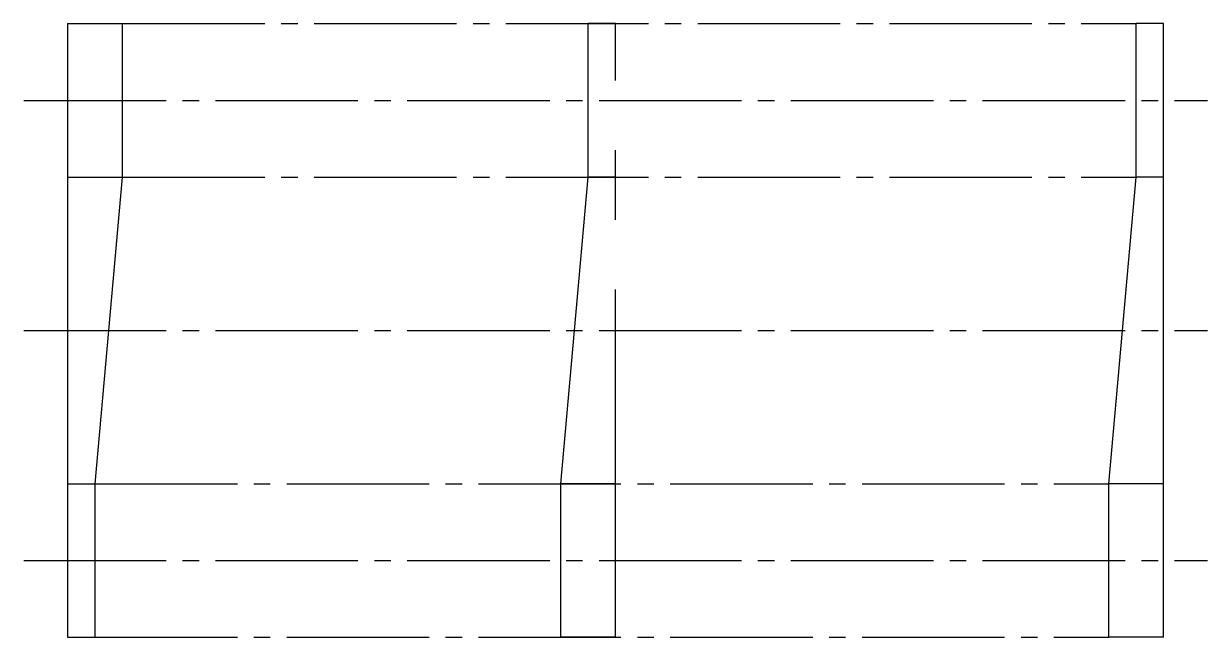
# Model space of a CAD drawing. Extents: x 5.1 to 91.6, y 5 to 64.
# Drawn here: x 64.61 to 91.61, y 50.01 to 64.01 of the extents above; entities outside this region: 2.
import ezdxf

# ---------------------------------------------------------------- set-up
doc = ezdxf.new("R2010")
doc.units = 0
doc.header["$LTSCALE"] = 0.25
doc.linetypes.add('CENTER', pattern=[17.5, 13, -1.5, 1.5, -1.5])
doc.linetypes.add('PHANTOM', pattern=[63.5, 31.75, -6.35, 6.35, -6.35, 6.35, -6.35])
doc.layers.get('0').update_dxf_attribs({"linetype": 'CONTINUOUS'})
doc.layers.add('CENTER', color=1, linetype='CENTER')

msp = doc.modelspace()

# ---------------------------------------------------------------- linework, layer by layer
for p, q in [((65.614, 64.012), (65.614, 50.012)), ((65.614, 64.012), (66.864, 64.012)), ((66.864, 64.012), (66.864, 60.512)), ((89.989, 60.512), (89.989, 64.012)), ((90.614, 64.012), (89.989, 64.012)), ((90.614, 50.012), (90.614, 64.012)), ((65.614, 60.512), (66.864, 60.512)), ((65.614, 60.512), (65.614, 60.512)), ((66.864, 60.512), (66.239, 53.512)), ((89.364, 53.512), (89.989, 60.512)), ((90.614, 60.512), (89.989, 60.512)), ((65.614, 57.012), (65.614, 57.012)), ((65.614, 53.512), (66.239, 53.512)), ((66.239, 53.512), (66.239, 50.012)), ((90.614, 53.512), (89.364, 53.512)), ((89.364, 50.012), (89.364, 53.512)), ((65.614, 50.012), (66.239, 50.012)), ((90.614, 50.012), (89.364, 50.012))]:
    msp.add_line(p, q)
at = {"color": 3, "linetype": 'PHANTOM'}
for p, q in [((77.489, 60.512), (77.489, 64.012)), ((78.114, 64.012), (77.489, 64.012)), ((78.114, 50.012), (78.114, 64.012)), ((76.864, 53.512), (77.489, 60.512)), ((78.114, 60.512), (77.489, 60.512)), ((76.864, 50.012), (76.864, 53.512)), ((78.114, 53.512), (76.864, 53.512)), ((78.114, 50.012), (76.864, 50.012))]:
    msp.add_line(p, q, dxfattribs=at)
at = {"layer": 'CENTER', "color": 1, "linetype": 'CENTER'}
for p, q in [((66.864, 64.012), (89.989, 64.012)), ((64.614, 62.262), (91.614, 62.262)), ((66.864, 60.512), (89.989, 60.512)), ((64.614, 57.012), (91.614, 57.012)), ((66.239, 53.512), (89.364, 53.512)), ((64.614, 51.762), (91.614, 51.762)), ((66.239, 50.012), (89.364, 50.012))]:
    msp.add_line(p, q, dxfattribs=at)

# ---------------------------------------------------------------- texts
for s, p in [('SWF14-25', (5, 12.5)), ('SWF14', (5, 5))]:
    msp.add_text(s, height=2).set_placement(p)

doc.saveas('drawing.dxf')
